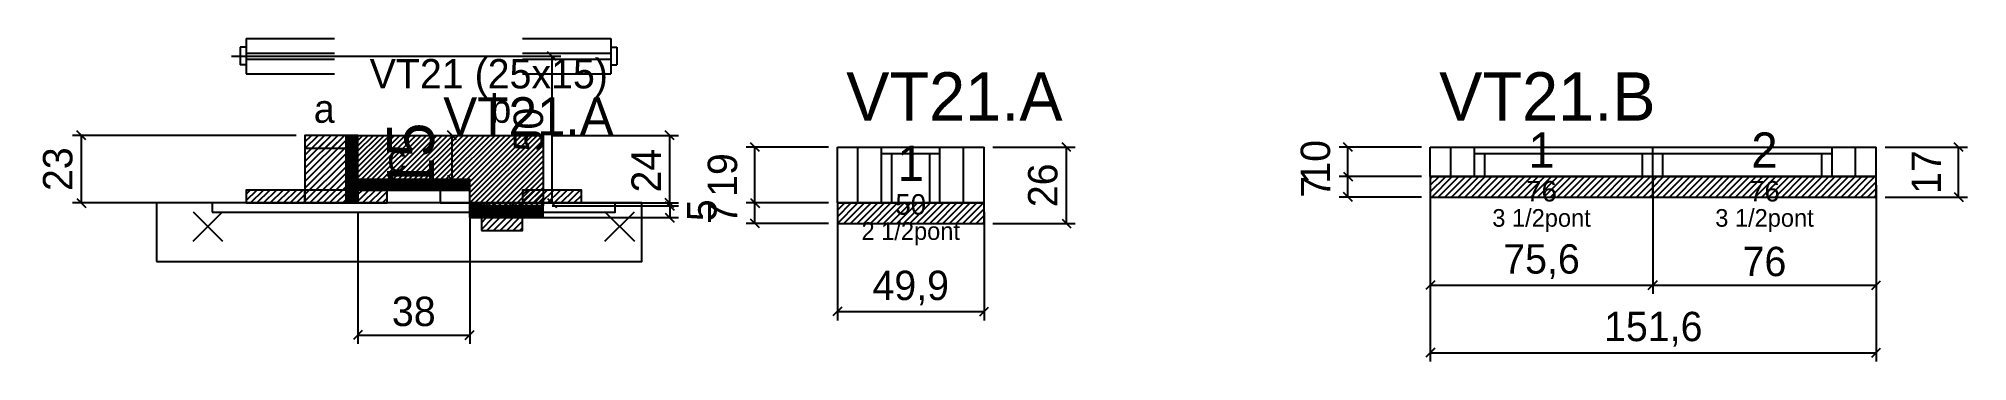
# Model space of a CAD drawing. Extents: x -69 to 587, y -73 to 37.
import ezdxf
from ezdxf.enums import TextEntityAlignment as Align

# ---------------------------------------------------------------- set-up
doc = ezdxf.new("R2010")
doc.units = 0
for name, color, linetype in [('5', 5, 'Continuous'), ('barrote', 126, 'Continuous'), ('CONCRETO', 251, 'Continuous'), ('COTA', 241, 'Continuous'), ('Cota Seção (2x)', 241, 'Continuous'), ('detalhes', 7, 'Continuous'), ('Hachura', 251, 'Continuous'), ('Madeira', 126, 'Continuous'), ('NOMENCLATURA', 7, 'Continuous'), ('Painéis', 200, 'Continuous'), ('presilha', 224, 'Continuous'), ('SARR_2.2x7', 40, 'Continuous'), ('SARR_3.5x7', 81, 'Continuous'), ('SCO-___-LAJ', 224, 'Continuous'), ('TENSOR', 224, 'Continuous'), ('texto', 7, 'Continuous'), ('Texto Seção', 7, 'Continuous')]:
    doc.layers.add(name, color=color, linetype=linetype)
doc.dimstyles.new('PAINEL', dxfattribs={"dimtxt": 10, "dimasz": 3, "dimexe": 3, "dimexo": 3, "dimgap": 3, "dimtad": 1, "dimblk": 'OBLIQUE', "dimblk1": 'OBLIQUE', "dimcen": 2.5, "dimclrd": 4, "dimclre": 4, "dimclrt": 240, "dimazin": 3, "dimtfac": 1, "dimtmove": 0, "dimatfit": 3})
doc.dimstyles.new('SECAO2X', dxfattribs={"dimtxt": 16, "dimasz": 3, "dimexe": 3, "dimexo": 3, "dimgap": 3, "dimtad": 1, "dimblk": 'OBLIQUE', "dimblk1": 'OBLIQUE', "dimcen": 2.5, "dimclrd": 4, "dimclre": 4, "dimclrt": 240, "dimazin": 3, "dimtfac": 1, "dimtmove": 0, "dimatfit": 3})

# ---------------------------------------------------------------- blocks, each defined once
blk = doc.blocks.new('_OBLIQUE')
at = {"color": 0, "linetype": 'BYBLOCK'}
blk.add_line((-0.5, -0.5), (0.5, 0.5), dxfattribs=at)

msp = doc.modelspace()

# ---------------------------------------------------------------- hatches: boundary and pattern name
at = {"layer": 'COTA'}
h = msp.add_hatch(dxfattribs=at)
h.set_pattern_fill('ANSI31', scale=0.4)
h.paths.add_polyline_path([(40, -11), (40, 4), (103, 4), (103, -20), (78, -20), (78, -11)])
h = msp.add_hatch(dxfattribs=at)
h.set_pattern_fill('ANSI31', scale=0.5)
h.paths.add_polyline_path([(404.6, -17), (480.2, -17), (480.2, -10), (404.6, -10)])
h = msp.add_hatch(dxfattribs=at)
h.set_pattern_fill('ANSI31', scale=0.5)
h.paths.add_polyline_path([(480.2, -17), (556.2, -17), (556.2, -10), (480.2, -10)])
h = msp.add_hatch(dxfattribs=at)
h.set_pattern_fill('ANSI31', scale=0.5)
h.paths.add_polyline_path([(203, -26), (252.9, -26), (252.9, -19), (203, -19)])
at = {"layer": 'Hachura'}
h = msp.add_hatch(dxfattribs=at)
h.set_pattern_fill('ANSI31', scale=0.5)
h.paths.add_polyline_path([(22, -19), (36, -19), (36, 4), (22, 4)])
h = msp.add_hatch(dxfattribs=at)
h.set_pattern_fill('ANSI31', scale=0.5)
h.paths.add_polyline_path([(22, -0.4), (36, -0.4), (36, 4), (22, 4)])
h = msp.add_hatch(dxfattribs=at)
h.set_pattern_fill('SOLID')
h.paths.add_polyline_path([(36, -19), (40, -19), (40, 4), (36, 4)])
h = msp.add_hatch(dxfattribs=at)
h.set_pattern_fill('SOLID')
h.paths.add_polyline_path([(40, -14.6), (78, -14.6), (78, -11), (40, -11)])
h = msp.add_hatch(dxfattribs=at)
h.set_pattern_fill('ANSI31', scale=0.5)
h.paths.add_polyline_path([(2, -19), (22, -19), (22, -14.6), (2, -14.6)])
h = msp.add_hatch(dxfattribs=at)
h.set_pattern_fill('ANSI31', scale=0.5)
h.paths.add_polyline_path([(40, -19), (50, -19), (50, -14.6), (40, -14.6)])
h = msp.add_hatch(dxfattribs=at)
h.set_pattern_fill('SOLID')
h.paths.add_polyline_path([(78, -19), (82, -19), (82, -24), (78, -24)])
h = msp.add_hatch(dxfattribs=at)
h.set_pattern_fill('ANSI31', scale=0.5)
h.paths.add_polyline_path([(82, -19), (96, -19), (96, -24), (82, -24)])
h = msp.add_hatch(dxfattribs=at)
h.set_pattern_fill('ANSI31', scale=0.5)
h.paths.add_polyline_path([(96, -19), (116, -19), (116, -14.6), (96, -14.6)])
h = msp.add_hatch(dxfattribs=at)
h.set_pattern_fill('SOLID')
h.paths.add_polyline_path([(78, -24), (103, -24), (103, -20), (78, -20)])
h = msp.add_hatch(dxfattribs=at)
h.set_pattern_fill('ANSI31', scale=0.5)
h.paths.add_polyline_path([(82, -28.4), (96, -28.4), (96, -24), (82, -24)])

# ---------------------------------------------------------------- linework, layer by layer
for p, q in [((0, 34), (0, 28)), ((2, 34), (0, 34)), ((2, 37), (32, 37)), ((2, 37), (2, 25)), ((96, 37), (126, 37)), ((126, 37), (126, 25)), ((126, 34), (128, 34)), ((128, 34), (128, 28)), ((2, 28), (0, 28)), ((2, 32), (32, 32)), ((2, 30), (32, 30)), ((96, 32), (126, 32)), ((96, 30), (126, 30)), ((126, 28), (128, 28)), ((2, 25), (32, 25)), ((96, 25), (126, 25))]:
    msp.add_line(p, q)
at = {"layer": 'barrote'}
msp.add_lwpolyline([(-28.5, -39), (136.5, -39), (136.5, -19), (-28.5, -19)], close=True, dxfattribs=at)
at = {"layer": 'CONCRETO'}
msp.add_lwpolyline([(40, -11), (40, 4), (103, 4), (103, -20), (78, -20), (78, -11)], close=True, dxfattribs=at)
at = {"layer": 'Madeira'}
for points in [[(22, -19), (36, -19), (36, 4), (22, 4)], [(22, -0.4), (36, -0.4), (36, 4), (22, 4)], [(2, -19), (22, -19), (22, -14.6), (2, -14.6)], [(22, -19), (36, -19), (36, -14.6), (22, -14.6)], [(40, -19), (50, -19), (50, -14.6), (40, -14.6)], [(68, -19), (78, -19), (78, -14.6), (68, -14.6)], [(82, -19), (96, -19), (96, -24), (82, -24)], [(96, -19), (116, -19), (116, -14.6), (96, -14.6)], [(82, -28.4), (96, -28.4), (96, -24), (82, -24)]]:
    msp.add_lwpolyline(points, close=True, dxfattribs=at)
at = {"layer": 'Painéis'}
for p, q in [((203, 0), (252.9, 0)), ((203, -19), (203, 0)), ((252.9, -19), (252.9, 0)), ((404.6, 0), (480.2, 0)), ((404.6, -10), (404.6, 0)), ((480.2, -10), (480.2, 0)), ((480.2, -10), (480.2, 0)), ((480.2, 0), (556.2, 0)), ((480.2, -10), (480.2, 0)), ((556.2, -10), (556.2, 0)), ((404.6, -10), (480.2, -10)), ((480.2, -10), (556.2, -10)), ((203, -19), (252.9, -19))]:
    msp.add_line(p, q, dxfattribs=at)
for points in [[(36, -19), (40, -19), (40, 4), (36, 4)], [(40, -14.6), (78, -14.6), (78, -11), (40, -11)], [(78, -19), (82, -19), (82, -24), (78, -24)], [(78, -24), (103, -24), (103, -20), (78, -20)]]:
    msp.add_lwpolyline(points, close=True, dxfattribs=at)
at = {"layer": 'presilha'}
for p, q in [((-16, -32), (-6, -22)), ((-16, -22), (-6, -32)), ((124, -32), (134, -22)), ((124, -22), (134, -32))]:
    msp.add_line(p, q, dxfattribs=at)
at = {"layer": 'SARR_2.2x7'}
for p, q in [((210, -19), (210, 0)), ((245.9, -19), (245.9, 0)), ((411.6, -10), (411.6, 0)), ((549.2, -10), (549.2, 0)), ((218, -2.2), (237.9, -2.2)), ((419.6, -2.2), (480.2, -2.2)), ((480.2, -2.2), (541.2, -2.2))]:
    msp.add_line(p, q, dxfattribs=at)
at = {"layer": 'SARR_3.5x7'}
for p, q in [((218, -19), (218, 0)), ((237.9, -19), (237.9, 0)), ((419.6, -10), (419.6, 0)), ((480.2, -10), (480.2, 0)), ((480.2, -10), (480.2, 0)), ((541.2, -10), (541.2, 0)), ((221.5, -19), (221.5, -2.2)), ((234.4, -19), (234.4, -2.2)), ((423.1, -10), (423.1, -2.2)), ((476.7, -10), (476.7, -2.2)), ((483.7, -10), (483.7, -2.2)), ((537.7, -10), (537.7, -2.2)), ((419.6, -10), (423.1, -10)), ((476.7, -10), (480.2, -10)), ((480.2, -10), (483.7, -10)), ((537.7, -10), (541.2, -10)), ((218, -19), (221.5, -19)), ((234.4, -19), (237.9, -19))]:
    msp.add_line(p, q, dxfattribs=at)
at = {"layer": 'SCO-___-LAJ'}
for points in [[(404.6, -17), (480.2, -17), (480.2, -10), (404.6, -10)], [(480.2, -17), (556.2, -17), (556.2, -10), (480.2, -10)], [(-9.5, -22.2), (127.5, -22.2), (127.5, -19), (-9.5, -19)], [(203, -26), (252.9, -26), (252.9, -19), (203, -19)]]:
    msp.add_lwpolyline(points, close=True, dxfattribs=at)
at = {"layer": 'TENSOR'}
msp.add_line((-3, 31), (101, 31), dxfattribs=at)

# ---------------------------------------------------------------- texts
at = {"layer": '5'}
for s, height, p in [('1', 12, (227.95, -5.5)), ('1', 12, (442.4, -1)), ('2', 12, (518.2, -1)), ('76', 7, (442.4, -15)), ('76', 7, (518.2, -15)), ('50', 7, (227.95, -19.5))]:
    msp.add_text(s, height=height, dxfattribs=at).set_placement(p, align=Align.MIDDLE_CENTER)
at = {"layer": 'detalhes'}
for s, p in [('a', (25, 8.3)), ('b', (85, 8.3)), ('c', (50, -8.5))]:
    msp.add_text(s, height=9.6, dxfattribs=at).set_placement(p)
at = {"layer": 'NOMENCLATURA'}
for s, p in [('VT21.A', (206, 9)), ('VT21.B', (407.6, 9))]:
    msp.add_text(s, height=16.5, dxfattribs=at).set_placement(p)
at = {"layer": 'texto', "char_height": 6, "attachment_point": 5}
for s, insert in [('2 1/2pont', (227.95, -29.5)), ('3 1/2pont', (442.4, -25)), ('3 1/2pont', (518.2, -25))]:
    msp.add_mtext(s, dxfattribs=dict(at, insert=insert))
at = {"layer": 'Texto Seção'}
for s, height, p in [('VT21 (25x15)', 10, (44, 20)), ('VT21.A', 13, (69, 4))]:
    msp.add_text(s, height=height, dxfattribs=at).set_placement(p)

# ---------------------------------------------------------------- dimensions: what is measured, and where the dimension line sits
at = {"layer": 'COTA'}
for base, p1, p2 in [((106, -19), (96, -19), (96, 31)), ((-54, -19), (2, -19), (22, 4)), ((146, -20), (103, -20), (103, 4)), ((175, -19), (203, -19), (203, 0)), ((280.9, -26), (252.9, -26), (252.9, 0)), ((376.6, -10), (404.6, -10), (404.6, 0)), ((584.2, -17), (556.2, -17), (556.2, 0)), ((376.6, -17), (404.6, -17), (404.6, -10)), ((146, -19), (96, -19), (96, -24)), ((175, -26), (203, -26), (203, -19))]:
    msp.add_linear_dim(base=base, p1=p1, p2=p2, angle=90, dimstyle='PAINEL', dxfattribs=at).render()
for base, p1, p2 in [((404.6, -47), (404.6, -10), (480.2, -10)), ((404.6, -70), (404.6, -10), (556.2, -10)), ((480.2, -47), (480.2, -10), (556.2, -10)), ((40, -64), (40, -19), (78, -19)), ((203, -56), (203, -19), (252.9, -19))]:
    msp.add_linear_dim(base=base, p1=p1, p2=p2, dimstyle='PAINEL', dxfattribs=at).render()
at = {"layer": 'Cota Seção (2x)'}
msp.add_linear_dim(base=(72, -11), p1=(40, -11), p2=(40, 4), angle=90, dimstyle='SECAO2X', dxfattribs=at).render()

doc.saveas('drawing.dxf')
